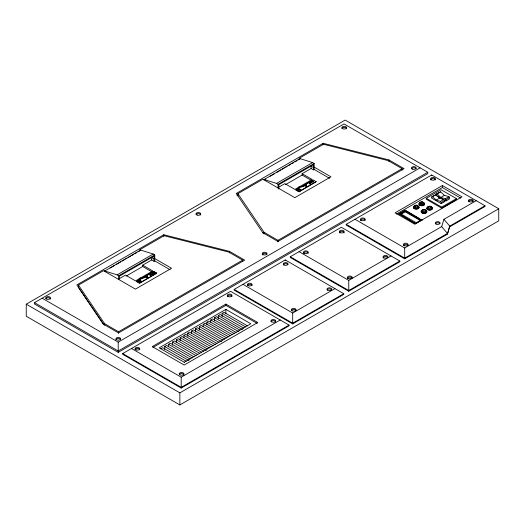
<?xml version="1.0" encoding="UTF-8"?>
<svg xmlns="http://www.w3.org/2000/svg" width="525" height="525" viewBox="0 0 525 525"><rect width="100%" height="100%" fill="white"/><g stroke="black" fill="none" stroke-linecap="round" stroke-linejoin="round"><path stroke-width="0.79" d="M146.363 277.567L146.521 277.016L146.042 276.819M146.639 277.522C144.867 275.349 149.067 277.023 146.291 277.712M305.274 185.601L305.655 185.148L306.049 186.067L306.633 185.876L306.534 185.187L305.957 185.049M305.379 185.627L305.74 185.332L305.904 186.04M152.696 274.332L152.125 273.61L151.613 274.122L152.637 274.122L151.968 273.912L151.554 274.332M154.494 273.295L153.923 272.573L153.412 273.085L154.435 273.085L153.766 272.875L153.352 273.295M146.449 276.728L147.033 276.537M146.56 276.793L147.105 276.826M306.534 185.778L306.246 185.108M354.979 219.266L404.696 247.971L441.676 226.623L443.953 219.299L476.208 200.681M449.728 226.833L484.995 206.469L484.995 205.754L431.694 174.982L346.198 224.339L346.198 225.061L404.696 258.832L447.444 234.157L449.728 226.118L443.953 219.299M306.633 185.876L305.99 186.165M151.029 275.343L150.518 274.831L150.006 275.343M313.845 181.919L313.333 181.407L312.821 181.919M138.278 281.151L138.364 281.538M138.876 281.498L138.876 281.151M26.25 304.178L345.142 120.074L498.75 208.753L498.75 220.822L179.858 404.926L26.25 316.247L26.25 304.178L179.858 392.864L498.75 208.753M34.473 302.643L344.033 123.926L427.77 172.272L427.77 173.631L118.217 352.354L34.473 304.008L34.473 302.643L118.217 350.995L427.77 172.272M163.761 234.747L76.834 284.931L103.464 324.207L118.565 332.929L244.676 260.118L229.576 251.396L163.761 234.747L163.761 236.289M262.874 232.752L277.974 241.474L404.092 168.663L388.986 159.941L323.17 143.292L236.25 193.476L263.163 233.257M103.753 324.713L78.487 287.444L78.487 285.127L103.504 270.683L135.43 289.118L171.537 268.275L154.757 258.589M237.897 195.989L237.897 193.673L262.92 179.228L294.84 197.662L330.947 176.82L314.167 167.127M104.409 271.208L140.516 250.031L153.215 254.028L154.757 254.92L154.757 260.905L170.139 269.784M110.053 268.072L114.293 265.624M116.412 264.397L120.652 261.949M122.062 261.135L124.189 259.908M125.6 259.094L127.011 258.28M128.428 257.46L130.548 256.239M131.959 255.419L133.37 254.605M134.787 253.792L136.907 252.564M138.318 251.751L139.735 250.937M263.826 179.753L299.926 158.576L312.624 162.573L314.167 163.465L314.167 169.444L329.549 178.329M236.952 195.385L238.37 194.565M263.812 179.878L265.223 179.064M270.172 176.21L274.411 173.762M276.531 172.535L280.77 170.087M282.188 169.273L284.307 168.046M285.718 167.232L287.129 166.412M288.547 165.598L290.666 164.377M292.077 163.557L293.495 162.743M294.906 161.923L297.025 160.702M298.436 159.889L299.854 159.068M104.409 270.88L117.108 274.87L153.215 254.028M263.826 179.425L276.524 183.415L312.624 162.573M117.108 274.87L118.65 275.763L154.757 254.92M276.524 183.415L278.066 184.308L314.167 163.465M119.142 278.762L125.488 275.093L135.522 280.888L152.736 270.946L142.708 265.158L142.708 266.51L126.177 276.052M142.708 265.158L151.705 259.96L154.042 261.312L154.757 260.905M278.552 187.307L284.904 183.638L294.932 189.433L312.145 179.491L302.118 173.703L302.118 175.055L285.593 184.597M302.118 173.703L311.115 168.505L313.458 169.857L314.167 169.444M139.65 280.888L141.455 282.214L139.617 283.277L136.605 281.544L138.449 280.192M139.007 279.864L153.713 271.373L156.726 273.112L142.013 281.892L139.007 279.864L142.013 281.603L156.726 273.112M136.605 281.544L137.832 280.836M139.007 280.16L153.713 271.373M296.021 189.794L297.859 188.738L296.021 190.083L299.027 191.533L300.864 190.759L299.027 191.822L296.021 190.083M316.135 181.657L313.13 179.918L298.417 188.409L301.429 190.148L316.135 181.657L301.429 190.437L298.417 188.698M301.921 186.677L312.428 180.613M136.605 281.249L139.617 282.988L141.455 281.925M78.487 285.127L104.672 323.754L118.565 331.774L242.681 260.118L242.681 261.66M237.897 193.673L264.082 232.299L277.974 240.319L402.091 168.663L402.091 170.205M42.144 298.213L118.217 342.136L420.098 167.843M122.706 353.574L230.547 291.316L289.045 325.087L289.045 325.802L181.204 388.06L122.706 354.29L122.706 353.574L181.204 387.352L289.045 325.087M290.259 256.751L341.322 227.266L399.827 261.043L399.827 261.752L348.764 291.237L290.259 257.46L290.259 256.751L348.764 290.522L399.827 261.043M234.189 289.413L285.252 259.934L343.757 293.711L343.757 294.42L292.688 323.899L234.189 290.128L234.189 289.413L292.688 323.19L343.757 293.711M225.875 304.087L152.243 346.598L184.17 365.033L257.801 322.521L225.875 304.087L225.875 305.34L152.952 347.445M184.17 362.25L250.819 323.774L225.875 309.376L159.226 347.852L184.406 362.348M442.378 185.522L395.076 212.835L414.711 224.175L462.02 196.862L442.378 185.522L442.378 187.55L396.487 214.043M160.853 348.751L162.717 347.675L186.27 361.272M164.692 349.716L164.692 346.533L166.556 345.457L190.116 359.054M168.538 346.697L168.538 344.308L170.402 343.232L193.961 356.836M172.469 345.227L172.469 342.044L174.333 340.968L197.886 354.565M176.315 342.208L176.315 339.826L178.178 338.75L201.731 352.347M180.154 340.791L180.154 337.601L182.018 336.525L206.266 350.529M183.921 337.818L183.921 335.429L185.778 334.359L209.337 347.957M187.76 336.4L187.76 333.211L189.623 332.135L213.183 345.739M191.605 333.382L191.605 330.993L193.469 329.917L217.028 343.521M195.49 331.938L195.49 328.748L197.354 327.672L221.602 341.677M199.336 329.713L199.336 326.53L201.2 325.454L224.752 339.058M203.182 326.701L203.182 324.312L205.045 323.236L228.598 336.833M206.902 324.548L206.902 322.16L208.766 321.083L232.326 334.688M210.748 322.33L210.748 319.942L212.612 318.865L236.171 332.463M214.594 320.906L214.594 317.723L216.457 316.647L240.01 330.245M218.269 318.78L218.269 315.597L220.132 314.521L243.692 328.125M222.114 316.562L222.114 313.379L223.978 312.303L247.537 325.9M398.947 213.8L415.826 223.834L398.947 213.8L405.215 210.177L422.1 220.218L420.689 219.404M426.274 198.266L441.066 189.722L456.442 198.601L456.442 199.566L441.65 208.11L426.274 199.231L426.274 198.266L441.65 207.145L456.442 198.601M398.947 214.088L402.432 212.08M403.823 211.273L405.215 210.466L419.285 218.59M420.768 220.119L405.228 211.148L400.713 213.754L416.259 222.725L420.768 220.119L420.768 220.795L405.228 211.824L400.713 214.43M436.334 194.171L440.626 191.815L444.373 195.339L448.947 196.619L449.459 198.942L445.863 201.016L436.334 195.517L436.334 194.171L440.626 191.815M431.701 196.96L435.737 194.808L439.576 198.168L443.802 199.467L444.57 200.609L444.57 201.731L441.23 203.661L431.701 198.161L431.701 196.96L435.737 194.808M432.397 196.737L436.229 200.097L439.576 198.168M437.03 193.889L440.777 197.413L444.373 195.339M436.229 200.097L440.462 201.397L443.802 199.467M440.777 197.413L445.351 198.693L448.947 196.619M445.863 201.016L445.863 199.684L449.459 197.603M441.23 203.661L441.23 202.538L444.57 200.609M415.826 223.545L422.1 219.929M299.06 251.672L348.764 280.363L391.027 255.964M131.499 348.495L181.204 377.193L280.252 320.007M242.983 284.333L292.688 313.031L334.957 288.632M484.995 205.754L449.728 226.118L447.444 234.157M310.223 184.012C311.364 183.232 308.497 183.232 309.632 184.012M305.373 185.24L306.239 184.957M305.314 185.338L306.344 185.003M305.281 185.463L306.449 185.082M305.386 185.528L306.534 185.187M305.878 185.469L306.607 185.318M305.694 185.633L302.223 186.769A4.371 2.743 -64.6 0 1 300.845 186.788L300.221 186.565A1.89 1.181 -64.6 0 0 299.355 186.69L299.197 186.782A1.713 0.991 -60 0 0 297.99 188.882L297.99 189.866M305.931 185.561L306.515 185.371M305.963 185.666L306.652 185.463M305.983 185.778L306.672 185.614M305.977 185.876L306.666 185.752M145.963 276.695L146.829 276.412M145.904 276.793L146.934 276.458M145.976 276.983L147.125 276.649M145.589 277.318L142.813 278.23A4.371 2.743 -64.6 0 1 141.54 278.283M146.468 276.924L147.197 276.773M146.567 277.233L147.243 276.918M146.567 277.331L147.263 277.069M146.672 277.397L147.256 277.207M297.99 190.116L297.623 189.742L298.397 189.807M442.378 187.55L460.615 198.076M402.091 168.663L388.178 160.624L323.492 144.257L299.02 158.386L299.926 158.911L299.926 158.576M313.458 167.541L311.115 166.189L311.115 168.505M302.118 175.055L311.483 180.456M298.463 189.079L300.864 190.47M298.463 189.374L300.864 190.759M346.198 224.339L404.696 258.116L447.444 233.435L441.676 226.623M242.681 260.118L228.769 252.079L164.076 235.712L139.611 249.841L140.516 250.366L140.516 250.031M154.042 258.996L151.705 257.644L151.705 259.96M225.875 305.34L257.092 323.367M154.317 272.009L156.726 273.4M142.708 266.51L151.397 271.523M222.114 313.379L245.674 326.977M218.269 315.597L242.517 329.595M214.594 317.723L238.842 331.721M210.748 319.942L234.308 333.539M139.65 281.177L141.455 282.214M206.902 322.16L230.462 335.757M203.182 324.312L226.734 337.91M199.336 326.53L222.889 340.128M195.49 328.748L219.05 342.352M191.605 330.993L215.165 344.59M187.76 333.211L211.319 346.815M183.921 335.429L207.473 349.033M180.154 337.601L203.713 351.205M176.315 339.826L199.868 353.423M172.469 342.044L196.022 355.642M168.538 344.308L192.098 357.912M164.692 346.533L188.948 360.531M312.106 182.7L311.24 182.49L311.023 182.956M440.462 201.397L441.23 202.538M445.351 198.693L445.863 199.684M441.65 207.145L441.65 208.11M431.694 174.982L431.694 175.698M405.228 211.148L405.228 211.824M404.696 247.971L404.696 258.832M388.986 159.941L388.986 161.483M348.764 280.363L348.764 291.237M323.17 143.292L323.17 144.834M313.458 169.857L313.458 164.699L278.775 184.721L278.775 189.105M292.688 313.031L292.688 323.899M285.252 259.934L285.252 260.643M278.066 184.308L278.066 187.976M277.974 240.319L277.974 241.861M264.082 232.299L264.082 233.842M229.576 251.396L229.576 252.938M225.875 309.376L225.875 313.478M181.204 377.193L181.204 388.06M179.858 392.864L179.858 404.926M154.042 261.312L154.042 256.154L119.365 276.176L119.365 279.018M118.65 275.763L118.65 279.431M118.565 331.774L118.565 333.316M118.217 342.136L118.217 352.354M104.672 323.754L104.672 325.297M138.823 280.219A0.945 0.545 0 0 1 139.348 281.059A0.945 0.545 0 0 1 138.574 281.866A0.945 0.545 0 0 1 137.76 281.052M139.348 281.059A0.945 0.545 0 0 1 137.799 281.059A0.945 0.545 0 0 1 138.331 280.219M138.928 280.389A0.709 0.407 0 0 1 139.079 281.033A0.709 0.407 0 0 1 137.963 280.947A0.709 0.407 0 0 1 138.39 280.35M115.94 339.865A2.363 1.365 0 0 1 117.994 338.507A2.363 1.365 0 0 1 120.586 339.511M262.369 255.019A2.363 1.365 0 0 1 264.036 253.352A2.363 1.365 0 0 1 266.93 254.317M196.081 214.613A2.363 1.365 0 0 1 198.673 213.616A2.363 1.365 0 0 1 200.734 214.968M139.191 281.118A0.709 0.407 0 0 1 138.574 281.735A0.709 0.407 0 0 1 137.963 281.118M138.574 280.337A1.713 0.991 -60 0 1 139.788 278.237L139.945 278.145A1.89 1.181 -64.6 0 1 140.805 278.02M45.865 298.699A2.363 1.365 0 0 1 48.458 297.701A2.363 1.365 0 0 1 50.518 299.053M411.521 168.715A2.363 1.365 0 0 1 413.805 167.705A2.363 1.365 0 0 1 416.089 168.715M341.972 128.382A2.363 1.365 0 0 1 344.564 127.385A2.363 1.365 0 0 1 346.618 128.737M430.592 179.891A2.363 1.365 0 0 1 432.954 178.526A2.363 1.365 0 0 1 435.317 179.891M360.452 220.388A2.363 1.365 0 0 1 362.814 219.023A2.363 1.365 0 0 1 365.177 220.388M383.191 258.215A2.363 1.365 0 0 1 384.864 256.541A2.363 1.365 0 0 1 387.758 257.506M468.51 201.351A2.363 1.365 0 0 1 471.102 200.353A2.363 1.365 0 0 1 473.156 201.705M297.99 189.322A0.945 0.545 0 0 1 298.902 190.011A0.945 0.545 0 0 1 297.517 190.339A0.945 0.545 0 0 1 297.321 189.479M297.517 189.394A0.945 0.545 0 0 1 297.741 189.341M298.174 190.26A0.709 0.407 0 0 1 297.281 189.833A0.709 0.407 0 0 1 298.285 189.499A0.709 0.407 0 0 1 298.489 190.155M403.456 245.28A2.363 1.365 0 0 1 405.74 244.269A2.363 1.365 0 0 1 408.023 245.28M435.363 223.755A2.363 1.365 0 0 1 437.647 222.744A2.363 1.365 0 0 1 439.93 223.755M347.425 278.46A2.363 1.365 0 0 1 349.479 277.108A2.363 1.365 0 0 1 352.072 278.106M339.458 232.995A2.363 1.365 0 0 1 341.742 231.276A2.363 1.365 0 0 1 344.026 232.995M303.463 253.286A2.363 1.365 0 0 1 305.826 251.921A2.363 1.365 0 0 1 308.188 253.286M247.452 285.318A2.363 1.365 0 0 1 249.736 284.307A2.363 1.365 0 0 1 252.02 285.318M283.29 265.02A2.363 1.365 0 0 1 285.344 263.668A2.363 1.365 0 0 1 287.936 264.672M291.414 310.492A2.363 1.365 0 0 1 293.698 309.481A2.363 1.365 0 0 1 295.982 310.492M327.101 289.892A2.363 1.365 0 0 1 329.385 288.881A2.363 1.365 0 0 1 331.669 289.892M430.999 207.099A2.835 1.641 0 0 1 431.904 209.455A2.835 1.641 0 0 1 427.757 209.77A2.835 1.641 0 0 1 427.58 207.355M428.164 207.099A2.835 1.641 0 0 1 428.846 206.935M430.999 206.902A2.835 1.641 0 0 1 431.589 209.482A2.835 1.641 0 0 1 427.127 209.14A2.835 1.641 0 0 1 428.846 206.738M431.753 207.985A2.244 1.299 0 0 1 427.993 208.563A2.244 1.299 0 0 1 429.004 206.397A2.244 1.299 0 0 1 431.753 207.985A2.244 1.299 0 0 1 429.292 209.606A2.244 1.299 0 0 1 427.639 207.677M431.169 207.408A2.244 1.299 0 0 1 431.53 207.677M135.122 349.447A2.363 1.365 0 0 1 137.714 348.449A2.363 1.365 0 0 1 139.768 349.801M227.253 296.52A2.363 1.365 0 0 1 229.615 295.155A2.363 1.365 0 0 1 231.978 296.52M179.294 374.568A2.363 1.365 0 0 1 182.188 373.603A2.363 1.365 0 0 1 183.862 375.277M271.038 321.602A2.363 1.365 0 0 1 273.63 320.604A2.363 1.365 0 0 1 275.684 321.956M423.209 202.552A2.835 1.641 0 0 1 423.964 205.026A2.835 1.641 0 0 1 419.619 205.026A2.835 1.641 0 0 1 420.374 202.552M421.057 202.387A2.835 1.641 0 0 1 422.527 202.387M423.209 202.748A2.835 1.641 0 0 1 423.964 205.216A2.835 1.641 0 0 1 419.619 205.216A2.835 1.641 0 0 1 420.374 202.748M425.44 210.413A2.835 1.641 0 0 1 426.195 212.887A2.835 1.641 0 0 1 421.844 212.887A2.835 1.641 0 0 1 422.599 210.413M418.235 206.325A2.835 1.641 0 0 1 418.235 208.642A2.835 1.641 0 0 1 414.225 208.642A2.835 1.641 0 0 1 414.225 206.325M416.962 205.898A2.835 1.641 0 0 1 417.651 206.062M423.964 203.634A2.244 1.299 0 0 1 420.203 204.212A2.244 1.299 0 0 1 421.214 202.046A2.244 1.299 0 0 1 423.964 203.634A2.244 1.299 0 0 1 421.496 205.255A2.244 1.299 0 0 1 419.849 203.326M423.38 203.057A2.244 1.299 0 0 1 423.741 203.326M416.962 205.708A2.835 1.641 0 0 1 418.688 208.11A2.835 1.641 0 0 1 414.225 208.451A2.835 1.641 0 0 1 414.809 205.872M418.176 206.64A2.244 1.299 0 0 1 417.519 208.353A2.244 1.299 0 0 1 414.507 208.123A2.244 1.299 0 0 1 414.638 206.371M424.751 210.059A2.835 1.641 0 0 1 426.346 212.579A2.835 1.641 0 0 1 421.693 212.579A2.835 1.641 0 0 1 423.288 210.059M425.965 210.991A2.244 1.299 0 0 1 424.312 212.927A2.244 1.299 0 0 1 421.851 211.306M425.145 209.843A2.244 1.299 0 0 1 425.309 212.028A2.244 1.299 0 0 1 421.811 211.188A2.244 1.299 0 0 1 424.6 209.711M149.947 274.792C150.806 276.176 151.594 273.781 149.947 274.792M309.356 183.337C310.223 184.721 311.01 182.319 309.356 183.337M310.964 182.411C311.824 183.789 312.618 181.394 310.964 182.411M312.762 181.368C313.628 182.752 314.416 180.357 312.762 181.368M116.635 339.767A2.363 1.365 0 0 0 120.586 339.157A2.363 1.365 0 0 0 117.692 337.483A2.363 1.365 0 0 0 116.635 339.767M262.979 254.573A2.363 1.365 0 0 0 266.93 253.962A2.363 1.365 0 0 0 264.036 252.289A2.363 1.365 0 0 0 262.979 254.573M197.183 215.086A2.363 1.365 0 0 0 200.734 213.905A2.363 1.365 0 0 0 197.183 212.723A2.363 1.365 0 0 0 197.183 215.086M342.582 128.638A2.363 1.365 0 0 0 346.539 128.028A2.363 1.365 0 0 0 343.645 126.361A2.363 1.365 0 0 0 342.582 128.638M46.482 298.955A2.363 1.365 0 0 0 50.433 298.344A2.363 1.365 0 0 0 47.539 296.671A2.363 1.365 0 0 0 46.482 298.955M412.624 169.188A2.363 1.365 0 0 0 416.167 168.007A2.363 1.365 0 0 0 412.624 166.825A2.363 1.365 0 0 0 412.624 169.188M383.801 257.762A2.363 1.365 0 0 0 387.758 257.152A2.363 1.365 0 0 0 384.864 255.478A2.363 1.365 0 0 0 383.801 257.762M361.141 220.29A2.363 1.365 0 0 0 365.098 219.68A2.363 1.365 0 0 0 362.204 218.006A2.363 1.365 0 0 0 361.141 220.29M431.281 179.793A2.363 1.365 0 0 0 435.238 179.183A2.363 1.365 0 0 0 432.344 177.509A2.363 1.365 0 0 0 431.281 179.793M348.121 278.368A2.363 1.365 0 0 0 352.072 277.751A2.363 1.365 0 0 0 349.178 276.084A2.363 1.365 0 0 0 348.121 278.368M404.558 245.759A2.363 1.365 0 0 0 408.102 244.578A2.363 1.365 0 0 0 404.558 243.39A2.363 1.365 0 0 0 404.558 245.759M435.973 224.011A2.363 1.365 0 0 0 439.93 223.401A2.363 1.365 0 0 0 437.03 221.727A2.363 1.365 0 0 0 435.973 224.011M469.12 201.607A2.363 1.365 0 0 0 473.077 200.996A2.363 1.365 0 0 0 470.183 199.323A2.363 1.365 0 0 0 469.12 201.607M297.517 189.761A0.945 0.545 0 0 0 298.935 189.289A0.945 0.545 0 0 0 297.517 188.816A0.945 0.545 0 0 0 297.517 189.761M297.485 189.577A0.709 0.407 0 0 0 298.673 189.394A0.709 0.407 0 0 0 297.806 188.895A0.709 0.407 0 0 0 297.485 189.577M304.152 253.188A2.363 1.365 0 0 0 308.109 252.577A2.363 1.365 0 0 0 305.215 250.904A2.363 1.365 0 0 0 304.152 253.188M340.075 232.542A2.363 1.365 0 0 0 344.026 231.932A2.363 1.365 0 0 0 341.132 230.258A2.363 1.365 0 0 0 340.075 232.542M248.062 285.574A2.363 1.365 0 0 0 252.02 284.963A2.363 1.365 0 0 0 249.126 283.29A2.363 1.365 0 0 0 248.062 285.574M283.979 264.928A2.363 1.365 0 0 0 287.936 264.318A2.363 1.365 0 0 0 285.042 262.644A2.363 1.365 0 0 0 283.979 264.928M292.025 310.748A2.363 1.365 0 0 0 295.982 310.137A2.363 1.365 0 0 0 293.088 308.464A2.363 1.365 0 0 0 292.025 310.748M327.712 290.148A2.363 1.365 0 0 0 331.669 289.537A2.363 1.365 0 0 0 328.775 287.864A2.363 1.365 0 0 0 327.712 290.148M227.942 296.428A2.363 1.365 0 0 0 231.899 295.811A2.363 1.365 0 0 0 229.005 294.144A2.363 1.365 0 0 0 227.942 296.428M136.224 349.919A2.363 1.365 0 0 0 139.768 348.738A2.363 1.365 0 0 0 136.224 347.557A2.363 1.365 0 0 0 136.224 349.919M179.904 374.83A2.363 1.365 0 0 0 183.862 374.213A2.363 1.365 0 0 0 180.968 372.547A2.363 1.365 0 0 0 179.904 374.83M271.648 321.858A2.363 1.365 0 0 0 275.605 321.248A2.363 1.365 0 0 0 272.711 319.574A2.363 1.365 0 0 0 271.648 321.858M428.498 207.697A1.536 0.886 0 0 0 431.064 207.296A1.536 0.886 0 0 0 429.188 206.213A1.536 0.886 0 0 0 428.498 207.697M421.024 203.483A1.536 0.886 0 0 0 423.327 202.716A1.536 0.886 0 0 0 421.024 201.948A1.536 0.886 0 0 0 421.024 203.483M422.933 211.011A1.536 0.886 0 0 0 425.506 210.617A1.536 0.886 0 0 0 423.623 209.527A1.536 0.886 0 0 0 422.933 211.011M415.104 207.736A2.244 1.299 0 0 0 418.477 206.614A2.244 1.299 0 0 0 415.104 205.492A2.244 1.299 0 0 0 415.104 207.736M415.144 206.666A1.536 0.886 0 0 0 417.716 206.266A1.536 0.886 0 0 0 415.833 205.177A1.536 0.886 0 0 0 415.144 206.666"/></g></svg>
